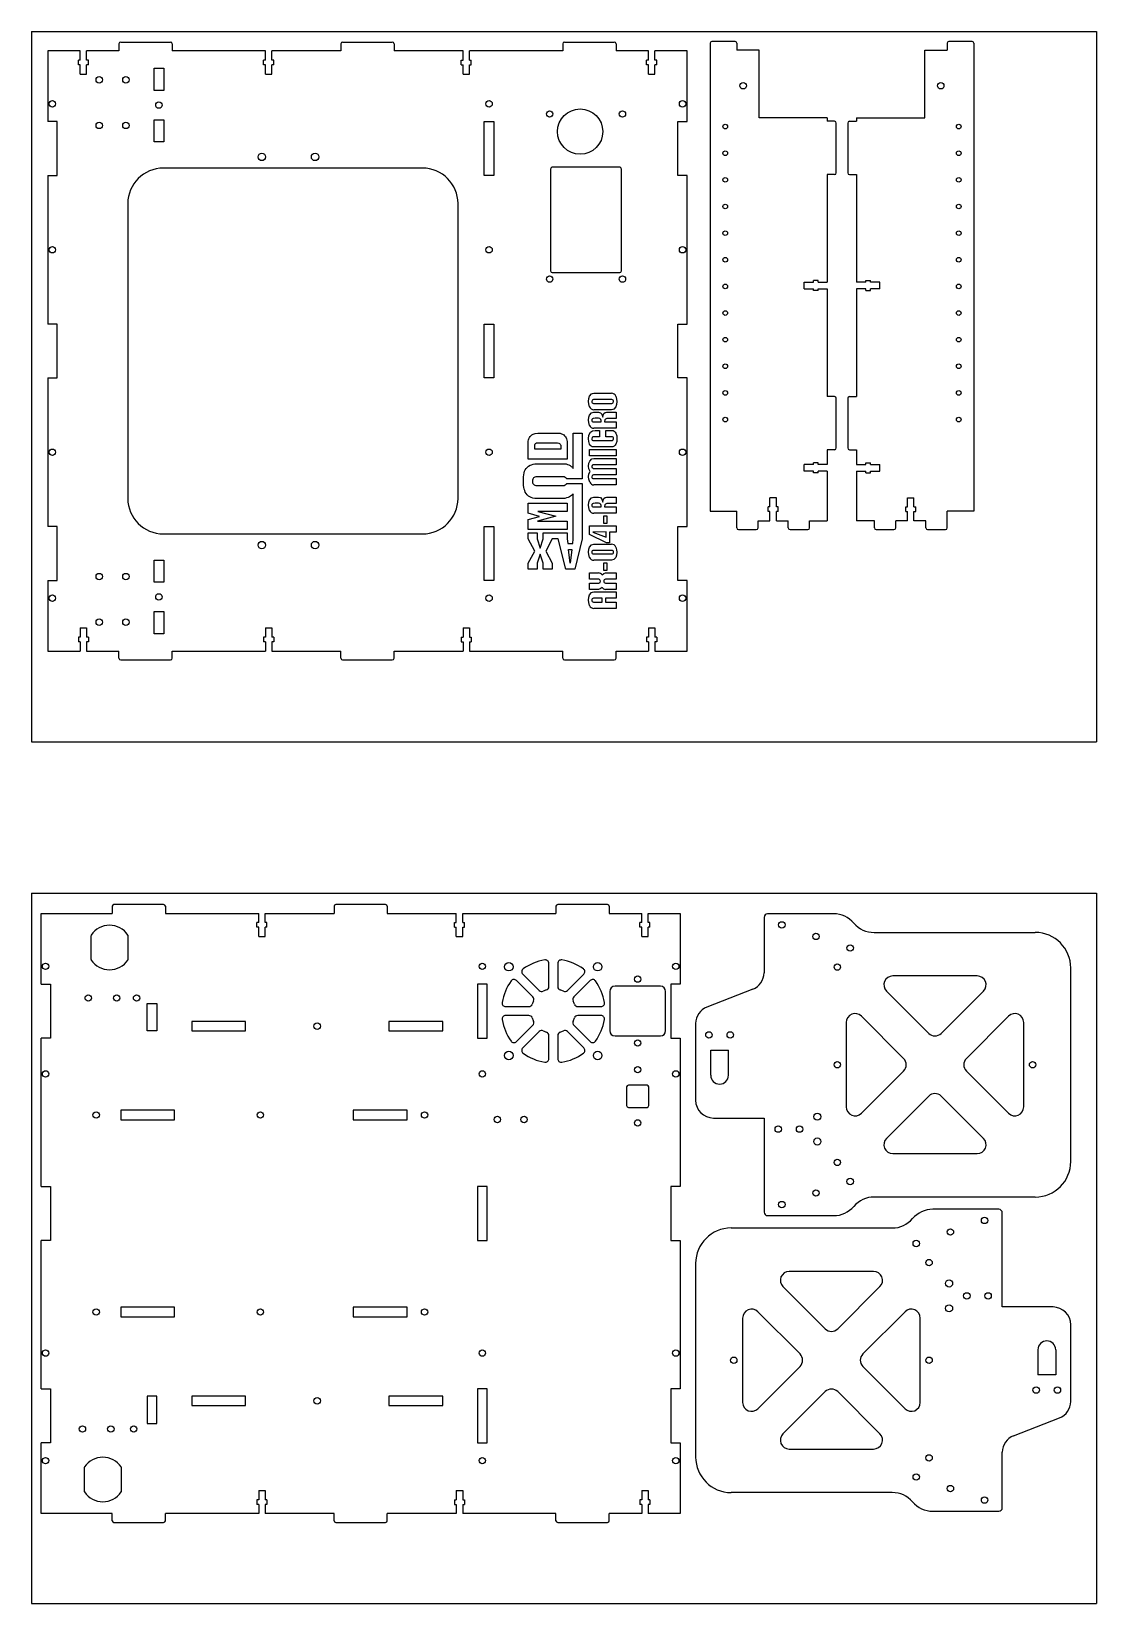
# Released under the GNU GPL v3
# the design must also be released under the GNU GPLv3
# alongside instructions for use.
# Model space of a CAD drawing. Header units: millimetres. Extents: x 1 to 812, y -2427 to 180.
# Drawn here: x 100 to 700, y -1928 to -1042 of the extents above; entities that cross this region are included whole.
import ezdxf

# ---------------------------------------------------------------- set-up
doc = ezdxf.new("R2010")
doc.units = ezdxf.units.MM
doc.layers.add('SHEET', color=150, linetype='Continuous')

msp = doc.modelspace()

# ---------------------------------------------------------------- linework, layer by layer
at = {"color": 7, "linetype": 'Continuous', "lineweight": 25}
for p, q in [((109.214, -1053.467), (109.214, -1093.267)), ((127.414, -1053.467), (109.214, -1053.467)), ((127.414, -1058.667), (127.414, -1053.467)), ((131.014, -1058.667), (131.014, -1053.467)), ((149.214, -1053.467), (131.014, -1053.467)), ((149.214, -1049.467), (149.214, -1053.467)), ((150.214, -1048.467), (178.214, -1048.467)), ((179.214, -1049.467), (179.214, -1053.467)), ((231.764, -1053.467), (179.214, -1053.467)), ((231.764, -1058.667), (231.764, -1053.467)), ((235.364, -1058.667), (235.364, -1053.467)), ((274.214, -1053.467), (235.364, -1053.467)), ((274.214, -1049.467), (274.214, -1053.467)), ((275.214, -1048.467), (303.214, -1048.467)), ((304.214, -1049.467), (304.214, -1053.467)), ((343.064, -1053.467), (304.214, -1053.467)), ((343.064, -1058.667), (343.064, -1053.467)), ((346.664, -1058.667), (346.664, -1053.467)), ((399.214, -1053.467), (346.664, -1053.467)), ((399.214, -1049.467), (399.214, -1053.467)), ((400.214, -1048.467), (428.214, -1048.467)), ((429.214, -1049.467), (429.214, -1053.467)), ((447.514, -1053.467), (429.214, -1053.467)), ((447.514, -1058.667), (447.514, -1053.467)), ((451.114, -1058.667), (451.114, -1053.467)), ((469.214, -1053.467), (451.114, -1053.467)), ((469.214, -1093.267), (469.214, -1053.467)), ((482.252, -1049.082), (482.252, -1312.582)), ((496.252, -1048.082), (483.252, -1048.082)), ((497.252, -1049.082), (497.252, -1053.082)), ((509.852, -1053.082), (497.252, -1053.082)), ((509.852, -1091.082), (509.852, -1053.082)), ((603.177, -1091.082), (603.177, -1053.082)), ((603.177, -1053.082), (615.777, -1053.082)), ((615.777, -1049.082), (615.777, -1053.082)), ((629.777, -1048.082), (616.777, -1048.082)), ((630.777, -1049.082), (630.777, -1312.582)), ((127.414, -1058.667), (126.364, -1058.667)), ((126.364, -1061.267), (126.364, -1058.667)), ((127.414, -1061.267), (126.364, -1061.267)), ((127.414, -1066.467), (127.414, -1061.267)), ((132.064, -1058.667), (131.014, -1058.667)), ((131.014, -1066.467), (131.014, -1061.267)), ((132.064, -1061.267), (131.014, -1061.267)), ((132.064, -1061.267), (132.064, -1058.667)), ((231.764, -1058.667), (230.714, -1058.667)), ((230.714, -1061.267), (230.714, -1058.667)), ((231.764, -1061.267), (230.714, -1061.267)), ((231.764, -1066.467), (231.764, -1061.267)), ((236.414, -1058.667), (235.364, -1058.667)), ((235.364, -1066.467), (235.364, -1061.267)), ((236.414, -1061.267), (235.364, -1061.267)), ((236.414, -1061.267), (236.414, -1058.667)), ((342.014, -1058.667), (343.064, -1058.667)), ((342.014, -1061.267), (342.014, -1058.667)), ((342.014, -1061.267), (343.064, -1061.267)), ((343.064, -1066.467), (343.064, -1061.267)), ((346.664, -1058.667), (347.714, -1058.667)), ((346.664, -1066.467), (346.664, -1061.267)), ((346.664, -1061.267), (347.714, -1061.267)), ((347.714, -1061.267), (347.714, -1058.667)), ((447.514, -1058.667), (446.464, -1058.667)), ((446.464, -1061.267), (446.464, -1058.667)), ((447.514, -1061.267), (446.464, -1061.267)), ((447.514, -1066.467), (447.514, -1061.267)), ((452.164, -1058.667), (451.114, -1058.667)), ((451.114, -1066.467), (451.114, -1061.267)), ((452.164, -1061.267), (451.114, -1061.267)), ((452.164, -1061.267), (452.164, -1058.667)), ((127.414, -1066.467), (131.014, -1066.467)), ((169.014, -1063.267), (174.414, -1063.267)), ((169.014, -1075.667), (169.014, -1063.267)), ((174.414, -1063.267), (174.414, -1075.667)), ((231.764, -1066.467), (235.364, -1066.467)), ((343.064, -1066.467), (346.664, -1066.467)), ((447.514, -1066.467), (451.114, -1066.467)), ((174.414, -1075.667), (169.014, -1075.667)), ((114.414, -1093.267), (109.214, -1093.267)), ((114.414, -1123.667), (114.414, -1093.267)), ((169.014, -1092.267), (174.414, -1092.267)), ((169.014, -1104.667), (169.014, -1092.267)), ((174.414, -1092.267), (174.414, -1104.667)), ((355.014, -1093.267), (360.414, -1093.267)), ((355.014, -1123.667), (355.014, -1093.267)), ((360.414, -1093.267), (360.414, -1123.667)), ((464.014, -1093.267), (469.214, -1093.267)), ((464.014, -1123.667), (464.014, -1093.267)), ((548.252, -1091.082), (509.852, -1091.082)), ((548.252, -1091.082), (548.252, -1093.082)), ((552.252, -1093.082), (548.252, -1093.082)), ((553.252, -1122.082), (553.252, -1094.082)), ((559.777, -1094.082), (559.777, -1122.082)), ((560.777, -1093.082), (564.777, -1093.082)), ((564.777, -1091.082), (564.777, -1093.082)), ((564.777, -1091.082), (603.177, -1091.082)), ((174.414, -1104.667), (169.014, -1104.667)), ((109.214, -1123.667), (109.214, -1207.267)), ((109.214, -1123.667), (114.414, -1123.667)), ((320.214, -1119.467), (174.214, -1119.467)), ((360.414, -1123.667), (355.014, -1123.667)), ((392.314, -1119.987), (392.314, -1177.287)), ((431.314, -1118.987), (393.314, -1118.987)), ((432.314, -1177.287), (432.314, -1119.987)), ((469.214, -1123.667), (464.014, -1123.667)), ((469.214, -1207.267), (469.214, -1123.667)), ((552.252, -1123.082), (548.252, -1123.082)), ((548.252, -1123.082), (548.252, -1183.782)), ((560.777, -1123.082), (564.777, -1123.082)), ((564.777, -1123.082), (564.777, -1183.782)), ((154.214, -1139.467), (154.214, -1305.467)), ((340.214, -1305.467), (340.214, -1139.467)), ((393.314, -1178.287), (431.314, -1178.287)), ((535.252, -1183.782), (540.452, -1183.782)), ((535.252, -1187.382), (535.252, -1183.782)), ((543.052, -1182.732), (540.452, -1182.732)), ((540.452, -1183.782), (540.452, -1182.732)), ((543.052, -1183.782), (543.052, -1182.732)), ((543.052, -1183.782), (548.252, -1183.782)), ((569.977, -1183.782), (564.777, -1183.782)), ((569.977, -1182.732), (572.577, -1182.732)), ((569.977, -1183.782), (569.977, -1182.732)), ((572.577, -1183.782), (572.577, -1182.732)), ((577.777, -1183.782), (572.577, -1183.782)), ((577.777, -1187.382), (577.777, -1183.782)), ((535.252, -1187.382), (540.452, -1187.382)), ((540.452, -1188.432), (540.452, -1187.382)), ((543.052, -1188.432), (540.452, -1188.432)), ((543.052, -1188.432), (543.052, -1187.382)), ((543.052, -1187.382), (548.252, -1187.382)), ((548.252, -1187.382), (548.252, -1248.082)), ((564.777, -1187.382), (564.777, -1248.082)), ((569.977, -1187.382), (564.777, -1187.382)), ((569.977, -1188.432), (569.977, -1187.382)), ((569.977, -1188.432), (572.577, -1188.432)), ((572.577, -1188.432), (572.577, -1187.382)), ((577.777, -1187.382), (572.577, -1187.382)), ((114.414, -1207.267), (109.214, -1207.267)), ((114.414, -1237.667), (114.414, -1207.267)), ((355.014, -1207.267), (360.414, -1207.267)), ((355.014, -1237.667), (355.014, -1207.267)), ((360.414, -1207.267), (360.414, -1237.667)), ((464.014, -1207.267), (469.214, -1207.267)), ((464.014, -1237.667), (464.014, -1207.267)), ((109.214, -1237.667), (109.214, -1321.267)), ((109.214, -1237.667), (114.414, -1237.667)), ((360.414, -1237.667), (355.014, -1237.667)), ((469.214, -1237.667), (464.014, -1237.667)), ((469.214, -1321.267), (469.214, -1237.667)), ((416.685, -1246.253), (426.718, -1246.253)), ((552.252, -1248.082), (548.252, -1248.082)), ((560.777, -1248.082), (564.777, -1248.082)), ((426.834, -1249.824), (416.569, -1249.824)), ((416.569, -1251.967), (426.834, -1251.967)), ((426.718, -1255.538), (416.685, -1255.538)), ((416.692, -1256.967), (419.415, -1256.967)), ((423.921, -1256.967), (429.214, -1256.967)), ((429.214, -1256.967), (429.214, -1260.538)), ((553.252, -1277.082), (553.252, -1249.082)), ((559.777, -1249.082), (559.777, -1277.082)), ((416.528, -1262.443), (420.881, -1262.443)), ((429.214, -1266.015), (416.674, -1266.015)), ((419.363, -1260.3), (417.492, -1260.3)), ((420.881, -1262.443), (420.881, -1262.417)), ((422.786, -1262.201), (422.786, -1262.443)), ((422.786, -1262.443), (429.214, -1262.443)), ((429.214, -1260.538), (424.017, -1260.538)), ((429.214, -1262.443), (429.214, -1266.015)), ((379.734, -1274.157), (379.777, -1273.329)), ((379.734, -1283.329), (379.734, -1274.157)), ((379.777, -1273.329), (379.906, -1272.566)), ((379.906, -1272.566), (380.121, -1271.867)), ((380.121, -1271.867), (380.422, -1271.233)), ((380.422, -1271.233), (380.809, -1270.664)), ((380.809, -1270.664), (381.282, -1270.158)), ((381.282, -1270.158), (381.841, -1269.718)), ((381.841, -1269.718), (382.486, -1269.342)), ((382.486, -1269.342), (383.088, -1269.092)), ((383.088, -1269.092), (383.748, -1268.894)), ((383.57, -1275.189), (383.726, -1274.874)), ((383.726, -1274.874), (383.931, -1274.616)), ((383.748, -1268.894), (385.238, -1268.654)), ((383.931, -1274.616), (384.185, -1274.415)), ((384.185, -1274.415), (384.487, -1274.272)), ((384.487, -1274.272), (384.838, -1274.186)), ((384.838, -1274.186), (385.238, -1274.157)), ((385.238, -1268.654), (396.244, -1268.654)), ((385.238, -1274.157), (396.244, -1274.157)), ((396.244, -1268.654), (397.072, -1268.697)), ((396.244, -1274.157), (397.047, -1274.323)), ((397.047, -1274.323), (397.362, -1274.479)), ((397.072, -1268.697), (397.835, -1268.826)), ((397.362, -1274.479), (397.62, -1274.684)), ((397.62, -1274.684), (397.821, -1274.938)), ((397.821, -1274.938), (397.964, -1275.241)), ((397.835, -1268.826), (398.534, -1269.041)), ((398.534, -1269.041), (399.168, -1269.342)), ((399.168, -1269.342), (399.738, -1269.728)), ((399.738, -1269.728), (400.243, -1270.201)), ((400.243, -1270.201), (400.684, -1270.76)), ((400.684, -1270.76), (401.06, -1271.405)), ((401.06, -1271.405), (401.326, -1272.007)), ((401.326, -1272.007), (401.53, -1272.666)), ((401.53, -1272.666), (401.67, -1273.383)), ((401.67, -1273.383), (401.748, -1274.157)), ((401.748, -1274.157), (401.748, -1283.329)), ((405.134, -1268.654), (410.214, -1268.654)), ((405.134, -1288.599), (405.134, -1268.654)), ((410.214, -1268.654), (410.214, -1294.477)), ((416.566, -1272.919), (426.837, -1272.919)), ((419.884, -1270.776), (416.569, -1270.776)), ((417.544, -1267.205), (419.884, -1267.205)), ((419.884, -1267.205), (419.884, -1270.776)), ((423.467, -1267.205), (426.759, -1267.205)), ((423.467, -1270.776), (423.467, -1267.205)), ((426.834, -1270.776), (423.467, -1270.776)), ((401.748, -1283.329), (379.734, -1283.329)), ((383.404, -1275.991), (383.57, -1275.189)), ((383.404, -1277.826), (383.404, -1275.991)), ((398.079, -1277.826), (383.404, -1277.826)), ((397.964, -1275.241), (398.05, -1275.592)), ((398.05, -1275.592), (398.079, -1275.991)), ((398.079, -1275.991), (398.079, -1277.826)), ((414.214, -1281.491), (414.214, -1277.919)), ((414.214, -1277.919), (429.214, -1277.919)), ((429.214, -1281.491), (414.214, -1281.491)), ((426.718, -1276.491), (416.607, -1276.491)), ((416.752, -1282.919), (429.214, -1282.919)), ((429.214, -1277.919), (429.214, -1281.491)), ((429.214, -1282.919), (429.214, -1286.491)), ((552.252, -1278.082), (548.252, -1278.082)), ((548.252, -1278.082), (548.252, -1286.482)), ((560.777, -1278.082), (564.777, -1278.082)), ((564.777, -1278.082), (564.777, -1286.482)), ((377.194, -1293.291), (377.252, -1292.183)), ((377.252, -1292.183), (377.425, -1291.161)), ((377.425, -1291.161), (377.713, -1290.226)), ((377.713, -1290.226), (378.115, -1289.377)), ((378.115, -1289.377), (378.633, -1288.614)), ((378.633, -1288.614), (379.267, -1287.938)), ((379.267, -1287.938), (380.015, -1287.348)), ((380.015, -1287.348), (380.878, -1286.845)), ((380.878, -1286.845), (381.684, -1286.511)), ((381.684, -1286.511), (382.567, -1286.246)), ((382.567, -1286.246), (383.526, -1286.05)), ((383.526, -1286.05), (384.562, -1285.923)), ((384.562, -1285.923), (399.298, -1285.923)), ((399.298, -1285.923), (400.247, -1285.965)), ((400.247, -1285.965), (401.133, -1286.091)), ((401.133, -1286.091), (401.956, -1286.3)), ((401.956, -1286.3), (402.717, -1286.593)), ((402.717, -1286.593), (403.415, -1286.97)), ((403.415, -1286.97), (404.051, -1287.429)), ((404.051, -1287.429), (404.624, -1287.972)), ((404.624, -1287.972), (405.134, -1288.599)), ((429.214, -1292.205), (416.473, -1292.205)), ((429.214, -1286.491), (416.603, -1286.491)), ((416.677, -1288.634), (429.214, -1288.634)), ((429.214, -1288.634), (429.214, -1292.205)), ((540.452, -1286.482), (535.252, -1286.482)), ((535.252, -1290.082), (535.252, -1286.482)), ((540.452, -1290.082), (535.252, -1290.082)), ((543.052, -1285.432), (540.452, -1285.432)), ((540.452, -1286.482), (540.452, -1285.432)), ((540.452, -1291.132), (540.452, -1290.082)), ((543.052, -1291.132), (540.452, -1291.132)), ((543.052, -1286.482), (543.052, -1285.432)), ((548.252, -1286.482), (543.052, -1286.482)), ((543.052, -1291.132), (543.052, -1290.082)), ((548.252, -1290.082), (543.052, -1290.082)), ((548.252, -1290.082), (548.252, -1318.082)), ((564.777, -1286.482), (569.977, -1286.482)), ((564.777, -1290.082), (564.777, -1318.082)), ((564.777, -1290.082), (569.977, -1290.082)), ((569.977, -1285.432), (572.577, -1285.432)), ((569.977, -1286.482), (569.977, -1285.432)), ((569.977, -1291.132), (569.977, -1290.082)), ((569.977, -1291.132), (572.577, -1291.132)), ((572.577, -1286.482), (572.577, -1285.432)), ((572.577, -1286.482), (577.777, -1286.482)), ((572.577, -1291.132), (572.577, -1290.082)), ((572.577, -1290.082), (577.777, -1290.082)), ((577.777, -1290.082), (577.777, -1286.482)), ((377.194, -1298.203), (377.194, -1293.291)), ((377.321, -1299.239), (377.194, -1298.203)), ((377.517, -1300.199), (377.321, -1299.239)), ((377.782, -1301.081), (377.517, -1300.199)), ((378.116, -1301.887), (377.782, -1301.081)), ((382.185, -1295.171), (382.106, -1295.747)), ((382.106, -1295.747), (382.145, -1296.282)), ((382.145, -1296.282), (382.26, -1296.752)), ((382.329, -1294.673), (382.185, -1295.171)), ((382.26, -1296.752), (382.452, -1297.157)), ((382.538, -1294.251), (382.329, -1294.673)), ((382.452, -1297.157), (382.72, -1297.497)), ((382.813, -1293.905), (382.538, -1294.251)), ((382.72, -1297.497), (383.066, -1297.771)), ((383.152, -1293.637), (382.813, -1293.905)), ((383.066, -1297.771), (383.488, -1297.98)), ((383.557, -1293.445), (383.152, -1293.637)), ((383.488, -1297.98), (383.987, -1298.124)), ((384.027, -1293.33), (383.557, -1293.445)), ((383.987, -1298.124), (384.562, -1298.203)), ((384.562, -1293.291), (384.027, -1293.33)), ((399.297, -1293.291), (384.562, -1293.291)), ((384.562, -1298.203), (399.297, -1298.203)), ((400.051, -1293.412), (399.297, -1293.291)), ((399.297, -1298.203), (400.023, -1298.129)), ((400.023, -1298.129), (400.623, -1297.906)), ((400.666, -1293.65), (400.051, -1293.412)), ((400.623, -1297.906), (401.097, -1297.536)), ((401.144, -1294.005), (400.666, -1293.65)), ((401.097, -1297.536), (401.445, -1297.017)), ((401.484, -1294.477), (401.144, -1294.005)), ((401.445, -1297.017), (410.214, -1297.017)), ((410.214, -1294.477), (401.484, -1294.477)), ((410.214, -1297.017), (410.214, -1328.344)), ((416.603, -1294.348), (429.214, -1294.348)), ((429.214, -1297.919), (416.752, -1297.919)), ((429.214, -1294.348), (429.214, -1297.919)), ((378.619, -1302.75), (378.116, -1301.887)), ((379.209, -1303.499), (378.619, -1302.75)), ((379.885, -1304.132), (379.209, -1303.499)), ((379.734, -1308.252), (401.748, -1308.252)), ((379.734, -1313.754), (379.734, -1308.252)), ((380.648, -1304.65), (379.885, -1304.132)), ((381.497, -1305.053), (380.648, -1304.65)), ((382.432, -1305.34), (381.497, -1305.053)), ((383.454, -1305.513), (382.432, -1305.34)), ((384.562, -1305.571), (383.454, -1305.513)), ((399.298, -1305.571), (384.562, -1305.571)), ((400.334, -1305.444), (399.298, -1305.571)), ((401.293, -1305.248), (400.334, -1305.444)), ((402.176, -1304.984), (401.293, -1305.248)), ((401.748, -1308.252), (401.748, -1312.792)), ((402.981, -1304.649), (402.176, -1304.984)), ((403.607, -1304.299), (402.981, -1304.649)), ((404.175, -1303.905), (403.607, -1304.299)), ((404.683, -1303.467), (404.175, -1303.905)), ((405.134, -1302.986), (404.683, -1303.467)), ((405.134, -1328.344), (405.134, -1302.986)), ((416.528, -1310.3), (420.881, -1310.3)), ((416.692, -1304.824), (419.415, -1304.824)), ((419.363, -1308.157), (417.492, -1308.157)), ((420.881, -1310.3), (420.881, -1310.274)), ((422.786, -1310.058), (422.786, -1310.3)), ((422.786, -1310.3), (429.214, -1310.3)), ((423.928, -1304.824), (429.214, -1304.824)), ((429.214, -1308.396), (424.021, -1308.396)), ((429.214, -1304.824), (429.214, -1308.396)), ((429.214, -1310.3), (429.214, -1313.872)), ((515.952, -1310.282), (514.902, -1310.282)), ((514.902, -1312.882), (514.902, -1310.282)), ((519.552, -1305.082), (515.952, -1305.082)), ((515.952, -1310.282), (515.952, -1305.082)), ((519.552, -1310.282), (519.552, -1305.082)), ((520.602, -1310.282), (519.552, -1310.282)), ((520.602, -1312.882), (520.602, -1310.282)), ((592.427, -1310.282), (593.477, -1310.282)), ((592.427, -1312.882), (592.427, -1310.282)), ((593.477, -1305.082), (597.077, -1305.082)), ((593.477, -1310.282), (593.477, -1305.082)), ((597.077, -1310.282), (597.077, -1305.082)), ((597.077, -1310.282), (598.127, -1310.282)), ((598.127, -1312.882), (598.127, -1310.282)), ((386.157, -1315.59), (379.734, -1313.754)), ((379.734, -1317.424), (386.157, -1315.59)), ((379.734, -1322.927), (379.734, -1317.424)), ((395.252, -1315.566), (385.045, -1318.387)), ((385.045, -1318.387), (401.748, -1318.387)), ((385.212, -1312.792), (395.252, -1315.566)), ((401.748, -1312.792), (385.212, -1312.792)), ((401.748, -1318.387), (401.748, -1322.927)), ((429.214, -1313.872), (416.677, -1313.872)), ((422.31, -1319.605), (422.31, -1315.364)), ((422.31, -1315.364), (423.976, -1315.364)), ((423.976, -1315.364), (423.976, -1319.605)), ((482.252, -1312.582), (497.252, -1312.582)), ((497.252, -1322.082), (497.252, -1312.582)), ((509.252, -1318.082), (515.952, -1318.082)), ((509.252, -1322.082), (509.252, -1318.082)), ((515.952, -1312.882), (514.902, -1312.882)), ((515.952, -1318.082), (515.952, -1312.882)), ((519.552, -1318.082), (519.552, -1312.882)), ((520.602, -1312.882), (519.552, -1312.882)), ((519.552, -1318.082), (526.252, -1318.082)), ((526.252, -1322.082), (526.252, -1318.082)), ((538.252, -1318.082), (548.252, -1318.082)), ((538.252, -1322.082), (538.252, -1318.082)), ((574.777, -1318.082), (564.777, -1318.082)), ((574.777, -1322.082), (574.777, -1318.082)), ((593.477, -1318.082), (586.777, -1318.082)), ((586.777, -1322.082), (586.777, -1318.082)), ((592.427, -1312.882), (593.477, -1312.882)), ((593.477, -1318.082), (593.477, -1312.882)), ((597.077, -1318.082), (597.077, -1312.882)), ((597.077, -1312.882), (598.127, -1312.882)), ((603.777, -1318.082), (597.077, -1318.082)), ((603.777, -1322.082), (603.777, -1318.082)), ((630.777, -1312.582), (615.777, -1312.582)), ((615.777, -1322.082), (615.777, -1312.582)), ((114.414, -1321.267), (109.214, -1321.267)), ((114.414, -1351.667), (114.414, -1321.267)), ((174.214, -1325.467), (320.214, -1325.467)), ((355.014, -1351.667), (355.014, -1321.267)), ((355.014, -1321.267), (360.414, -1321.267)), ((360.414, -1321.267), (360.414, -1351.667)), ((401.748, -1322.927), (379.734, -1322.927)), ((379.735, -1324.957), (384.815, -1324.957)), ((379.735, -1328.344), (379.735, -1324.957)), ((384.815, -1324.957), (384.815, -1328.344)), ((388.201, -1324.957), (401.748, -1324.957)), ((388.201, -1328.344), (388.201, -1324.957)), ((401.748, -1324.957), (401.748, -1328.344)), ((414.214, -1325.896), (414.214, -1321.015)), ((414.214, -1321.015), (429.214, -1321.015)), ((423.95, -1330.423), (414.214, -1325.896)), ((423.738, -1324.348), (416.231, -1324.433)), ((416.231, -1324.433), (423.738, -1327.253)), ((423.976, -1319.605), (422.31, -1319.605)), ((423.738, -1327.253), (423.738, -1324.348)), ((425.643, -1324.586), (425.643, -1330.423)), ((429.214, -1324.586), (425.643, -1324.586)), ((429.214, -1321.015), (429.214, -1324.586)), ((464.014, -1321.267), (469.214, -1321.267)), ((464.014, -1351.667), (464.014, -1321.267)), ((498.252, -1323.082), (508.252, -1323.082)), ((527.252, -1323.082), (537.252, -1323.082)), ((575.777, -1323.082), (585.777, -1323.082)), ((604.777, -1323.082), (614.777, -1323.082)), ((383.46, -1335.117), (379.735, -1328.344)), ((379.735, -1341.89), (383.46, -1335.117)), ((384.815, -1328.344), (386.508, -1333.424)), ((386.508, -1336.81), (384.815, -1341.89)), ((386.508, -1333.424), (388.201, -1328.344)), ((388.201, -1341.89), (386.508, -1336.81)), ((393.281, -1328.344), (389.598, -1335.117)), ((389.598, -1335.117), (393.281, -1341.89)), ((396.668, -1328.344), (393.281, -1328.344)), ((400.901, -1345.277), (396.668, -1328.344)), ((401.748, -1328.344), (402.086, -1330.884)), ((402.086, -1330.884), (404.838, -1330.884)), ((403.441, -1341.89), (402.51, -1334.27)), ((402.51, -1334.27), (404.415, -1334.27)), ((404.415, -1334.27), (403.441, -1341.89)), ((404.838, -1330.884), (405.134, -1328.344)), ((410.214, -1328.344), (405.981, -1345.277)), ((426.834, -1334.824), (416.569, -1334.824)), ((416.569, -1336.729), (426.834, -1336.729)), ((416.685, -1331.253), (426.718, -1331.253)), ((425.643, -1330.423), (423.95, -1330.423)), ((169.014, -1340.267), (174.414, -1340.267)), ((169.014, -1352.667), (169.014, -1340.267)), ((174.414, -1340.267), (174.414, -1352.667)), ((379.735, -1345.277), (379.735, -1341.89)), ((384.815, -1345.277), (379.735, -1345.277)), ((384.815, -1341.89), (384.815, -1345.277)), ((388.201, -1345.277), (388.201, -1341.89)), ((393.281, -1345.277), (388.201, -1345.277)), ((393.281, -1341.89), (393.281, -1345.277)), ((405.981, -1345.277), (400.901, -1345.277)), ((426.718, -1340.3), (416.685, -1340.3)), ((422.31, -1346.033), (422.31, -1341.792)), ((422.31, -1341.792), (423.976, -1341.792)), ((423.976, -1341.792), (423.976, -1346.033)), ((109.214, -1351.667), (109.214, -1391.467)), ((109.214, -1351.667), (114.414, -1351.667)), ((174.414, -1352.667), (169.014, -1352.667)), ((360.414, -1351.667), (355.014, -1351.667)), ((414.214, -1347.443), (419.374, -1347.443)), ((414.214, -1351.015), (414.214, -1347.443)), ((419.464, -1351.015), (414.214, -1351.015)), ((414.214, -1353.157), (419.464, -1353.157)), ((414.214, -1356.729), (414.214, -1353.157)), ((423.976, -1346.033), (422.31, -1346.033)), ((429.214, -1351.015), (423.273, -1351.015)), ((423.273, -1353.157), (429.214, -1353.157)), ((423.381, -1347.443), (429.214, -1347.443)), ((429.214, -1347.443), (429.214, -1351.015)), ((429.214, -1353.157), (429.214, -1356.729)), ((469.214, -1351.667), (464.014, -1351.667)), ((469.214, -1391.467), (469.214, -1351.667)), ((419.374, -1356.729), (414.214, -1356.729)), ((421.357, -1361.729), (416.603, -1361.729)), ((416.677, -1358.157), (429.214, -1358.157)), ((421.357, -1363.872), (421.357, -1361.729)), ((423.262, -1361.729), (423.262, -1363.872)), ((429.214, -1361.729), (423.262, -1361.729)), ((429.214, -1356.729), (423.381, -1356.729)), ((429.214, -1358.157), (429.214, -1361.729)), ((169.014, -1369.267), (174.414, -1369.267)), ((169.014, -1381.667), (169.014, -1369.267)), ((174.414, -1369.267), (174.414, -1381.667)), ((416.603, -1363.872), (421.357, -1363.872)), ((429.214, -1367.443), (416.677, -1367.443)), ((423.262, -1363.872), (429.214, -1363.872)), ((429.214, -1363.872), (429.214, -1367.443)), ((127.414, -1378.467), (131.014, -1378.467)), ((127.414, -1378.467), (127.414, -1383.667)), ((131.014, -1378.467), (131.014, -1383.667)), ((231.764, -1378.467), (235.364, -1378.467)), ((231.764, -1378.467), (231.764, -1383.667)), ((235.364, -1378.467), (235.364, -1383.667)), ((343.064, -1378.467), (346.664, -1378.467)), ((343.064, -1378.467), (343.064, -1383.667)), ((346.664, -1378.467), (346.664, -1383.667)), ((447.514, -1378.467), (451.114, -1378.467)), ((447.514, -1378.467), (447.514, -1383.667)), ((451.114, -1378.467), (451.114, -1383.667)), ((127.414, -1383.667), (126.364, -1383.667)), ((126.364, -1383.667), (126.364, -1386.267)), ((127.414, -1386.267), (126.364, -1386.267)), ((127.414, -1386.267), (127.414, -1391.467)), ((132.064, -1383.667), (131.014, -1383.667)), ((131.014, -1386.267), (131.014, -1391.467)), ((132.064, -1386.267), (131.014, -1386.267)), ((132.064, -1383.667), (132.064, -1386.267)), ((174.414, -1381.667), (169.014, -1381.667)), ((231.764, -1383.667), (230.714, -1383.667)), ((230.714, -1383.667), (230.714, -1386.267)), ((231.764, -1386.267), (230.714, -1386.267)), ((231.764, -1386.267), (231.764, -1391.467)), ((236.414, -1383.667), (235.364, -1383.667)), ((235.364, -1386.267), (235.364, -1391.467)), ((236.414, -1386.267), (235.364, -1386.267)), ((236.414, -1383.667), (236.414, -1386.267)), ((342.014, -1383.667), (343.064, -1383.667)), ((342.014, -1383.667), (342.014, -1386.267)), ((342.014, -1386.267), (343.064, -1386.267)), ((343.064, -1386.267), (343.064, -1391.467)), ((346.664, -1383.667), (347.714, -1383.667)), ((346.664, -1386.267), (346.664, -1391.467)), ((346.664, -1386.267), (347.714, -1386.267)), ((347.714, -1383.667), (347.714, -1386.267)), ((447.514, -1383.667), (446.464, -1383.667)), ((446.464, -1383.667), (446.464, -1386.267)), ((447.514, -1386.267), (446.464, -1386.267)), ((447.514, -1386.267), (447.514, -1391.467)), ((452.164, -1383.667), (451.114, -1383.667)), ((451.114, -1386.267), (451.114, -1391.467)), ((452.164, -1386.267), (451.114, -1386.267)), ((452.164, -1383.667), (452.164, -1386.267)), ((109.214, -1391.467), (127.414, -1391.467)), ((131.014, -1391.467), (149.214, -1391.467)), ((149.214, -1395.467), (149.214, -1391.467)), ((150.214, -1396.467), (178.214, -1396.467)), ((179.214, -1391.467), (231.764, -1391.467)), ((179.214, -1395.467), (179.214, -1391.467)), ((235.364, -1391.467), (274.214, -1391.467)), ((274.214, -1395.467), (274.214, -1391.467)), ((275.214, -1396.467), (303.214, -1396.467)), ((304.214, -1391.467), (343.064, -1391.467)), ((304.214, -1395.467), (304.214, -1391.467)), ((346.664, -1391.467), (399.214, -1391.467)), ((399.214, -1395.467), (399.214, -1391.467)), ((400.214, -1396.467), (428.214, -1396.467)), ((429.214, -1391.467), (447.514, -1391.467)), ((429.214, -1395.467), (429.214, -1391.467)), ((451.114, -1391.467), (469.214, -1391.467)), ((105.391, -1579.015), (105.391, -1539.215)), ((105.391, -1539.215), (145.391, -1539.215)), ((145.391, -1535.215), (145.391, -1539.215)), ((174.391, -1534.215), (146.391, -1534.215)), ((175.391, -1535.215), (175.391, -1539.215)), ((175.391, -1539.215), (227.941, -1539.215)), ((227.941, -1544.415), (227.941, -1539.215)), ((231.541, -1544.415), (231.541, -1539.215)), ((231.541, -1539.215), (270.391, -1539.215)), ((270.391, -1535.215), (270.391, -1539.215)), ((299.391, -1534.215), (271.391, -1534.215)), ((300.391, -1535.215), (300.391, -1539.215)), ((300.391, -1539.215), (339.241, -1539.215)), ((339.241, -1544.415), (339.241, -1539.215)), ((342.841, -1544.415), (342.841, -1539.215)), ((342.841, -1539.215), (395.391, -1539.215)), ((395.391, -1535.215), (395.391, -1539.215)), ((424.391, -1534.215), (396.391, -1534.215)), ((425.391, -1535.215), (425.391, -1539.215)), ((425.391, -1539.215), (443.691, -1539.215)), ((443.691, -1544.415), (443.691, -1539.215)), ((447.291, -1544.415), (447.291, -1539.215)), ((447.291, -1539.215), (465.391, -1539.215)), ((465.391, -1539.215), (465.391, -1579.015)), ((551.807, -1539.436), (514.616, -1539.436)), ((227.941, -1544.415), (226.891, -1544.415)), ((226.891, -1547.015), (226.891, -1544.415)), ((227.941, -1547.015), (226.891, -1547.015)), ((227.941, -1552.215), (227.941, -1547.015)), ((232.591, -1544.415), (231.541, -1544.415)), ((231.541, -1552.215), (231.541, -1547.015)), ((232.591, -1547.015), (231.541, -1547.015)), ((232.591, -1547.015), (232.591, -1544.415)), ((338.191, -1544.415), (339.241, -1544.415)), ((338.191, -1547.015), (338.191, -1544.415)), ((338.191, -1547.015), (339.241, -1547.015)), ((339.241, -1552.215), (339.241, -1547.015)), ((342.841, -1544.415), (343.891, -1544.415)), ((342.841, -1552.215), (342.841, -1547.015)), ((342.841, -1547.015), (343.891, -1547.015)), ((343.891, -1547.015), (343.891, -1544.415)), ((443.691, -1544.415), (442.641, -1544.415)), ((442.641, -1547.015), (442.641, -1544.415)), ((443.691, -1547.015), (442.641, -1547.015)), ((443.691, -1552.215), (443.691, -1547.015)), ((448.341, -1544.415), (447.291, -1544.415)), ((447.291, -1552.215), (447.291, -1547.015)), ((448.341, -1547.015), (447.291, -1547.015)), ((448.341, -1547.015), (448.341, -1544.415)), ((512.616, -1541.436), (512.616, -1572.597)), ((133.441, -1551.934), (133.441, -1564.896)), ((154.441, -1564.896), (154.441, -1551.934)), ((227.941, -1552.215), (231.541, -1552.215)), ((339.241, -1552.215), (342.841, -1552.215)), ((443.691, -1552.215), (447.291, -1552.215)), ((574.605, -1549.936), (665.386, -1549.936)), ((376.69, -1573.479), (385.912, -1582.7)), ((391.391, -1580.431), (391.391, -1567.39)), ((396.391, -1567.39), (396.391, -1580.431)), ((401.87, -1582.7), (411.091, -1573.479)), ((632.673, -1574.436), (585.099, -1574.436)), ((685.386, -1678.936), (685.386, -1569.936)), ((105.391, -1579.015), (110.591, -1579.015)), ((110.591, -1579.015), (110.591, -1609.415)), ((356.591, -1579.015), (351.191, -1579.015)), ((351.191, -1579.015), (351.191, -1609.415)), ((356.591, -1609.415), (356.591, -1579.015)), ((382.376, -1586.236), (373.155, -1577.015)), ((414.627, -1577.015), (405.405, -1586.236)), ((425.69, -1583.215), (425.69, -1605.215)), ((454.19, -1580.215), (428.69, -1580.215)), ((457.19, -1605.215), (457.19, -1583.215)), ((465.391, -1579.015), (460.191, -1579.015)), ((460.191, -1579.015), (460.191, -1609.415)), ((506.242, -1581.916), (480.44, -1591.956)), ((581.564, -1582.972), (605.351, -1606.758)), ((612.422, -1606.758), (636.209, -1582.972)), ((165.191, -1590.015), (170.591, -1590.015)), ((165.191, -1605.415), (165.191, -1590.015)), ((170.591, -1590.015), (170.591, -1605.415)), ((367.066, -1591.715), (380.107, -1591.715)), ((407.675, -1591.715), (420.716, -1591.715)), ((220.591, -1600.015), (190.191, -1600.015)), ((190.191, -1600.015), (190.191, -1605.415)), ((220.591, -1605.415), (220.591, -1600.015)), ((331.591, -1600.015), (301.191, -1600.015)), ((301.191, -1600.015), (301.191, -1605.415)), ((331.591, -1605.415), (331.591, -1600.015)), ((380.107, -1596.715), (367.066, -1596.715)), ((373.155, -1611.416), (382.376, -1602.194)), ((405.405, -1602.194), (414.627, -1611.416)), ((420.716, -1596.715), (407.675, -1596.715)), ((474.066, -1601.275), (474.066, -1644.436)), ((558.886, -1600.649), (558.886, -1648.223)), ((591.209, -1620.901), (567.422, -1597.114)), ((650.351, -1597.114), (626.564, -1620.901)), ((658.886, -1648.223), (658.886, -1600.649)), ((105.391, -1693.015), (105.391, -1609.415)), ((110.591, -1609.415), (105.391, -1609.415)), ((170.591, -1605.415), (165.191, -1605.415)), ((190.191, -1605.415), (220.591, -1605.415)), ((301.191, -1605.415), (331.591, -1605.415)), ((351.191, -1609.415), (356.591, -1609.415)), ((385.912, -1605.73), (376.69, -1614.951)), ((391.391, -1621.04), (391.391, -1607.999)), ((396.391, -1607.999), (396.391, -1621.04)), ((411.091, -1614.951), (401.87, -1605.73)), ((428.69, -1608.215), (454.19, -1608.215)), ((460.191, -1609.415), (465.391, -1609.415)), ((465.391, -1609.415), (465.391, -1693.015)), ((482.566, -1616.146), (492.566, -1616.146)), ((482.566, -1630.356), (482.566, -1616.146)), ((492.566, -1630.356), (492.566, -1616.146)), ((567.422, -1651.758), (591.209, -1627.972)), ((626.564, -1627.972), (650.351, -1651.758)), ((435.19, -1636.965), (435.19, -1647.465)), ((446.69, -1635.965), (436.19, -1635.965)), ((447.69, -1647.465), (447.69, -1636.965)), ((605.351, -1642.114), (581.564, -1665.901)), ((636.209, -1665.901), (612.422, -1642.114)), ((180.591, -1650.015), (150.191, -1650.015)), ((150.191, -1650.015), (150.191, -1655.415)), ((150.191, -1655.415), (180.591, -1655.415)), ((180.591, -1655.415), (180.591, -1650.015)), ((311.591, -1650.015), (281.191, -1650.015)), ((281.191, -1650.015), (281.191, -1655.415)), ((281.191, -1655.415), (311.591, -1655.415)), ((311.591, -1655.415), (311.591, -1650.015)), ((436.19, -1648.465), (446.69, -1648.465)), ((484.066, -1654.436), (512.616, -1654.436)), ((512.616, -1654.436), (512.616, -1707.436)), ((585.099, -1674.436), (632.673, -1674.436)), ((105.391, -1693.015), (110.591, -1693.015)), ((110.591, -1693.015), (110.591, -1723.415)), ((356.591, -1693.015), (351.191, -1693.015)), ((351.191, -1693.015), (351.191, -1723.415)), ((356.591, -1723.415), (356.591, -1693.015)), ((465.391, -1693.015), (460.191, -1693.015)), ((460.191, -1693.015), (460.191, -1723.415)), ((665.386, -1698.936), (574.605, -1698.936)), ((644.836, -1705.866), (607.645, -1705.866)), ((646.836, -1760.866), (646.836, -1707.866)), ((494.066, -1716.366), (584.847, -1716.366)), ((514.616, -1709.436), (551.807, -1709.436)), ((105.391, -1807.015), (105.391, -1723.415)), ((110.591, -1723.415), (105.391, -1723.415)), ((351.191, -1723.415), (356.591, -1723.415)), ((460.191, -1723.415), (465.391, -1723.415)), ((465.391, -1723.415), (465.391, -1807.015)), ((474.066, -1736.366), (474.066, -1845.366)), ((574.353, -1740.866), (526.779, -1740.866)), ((523.244, -1749.401), (547.031, -1773.188)), ((554.102, -1773.188), (577.889, -1749.401)), ((150.191, -1761.015), (150.191, -1766.415)), ((180.591, -1761.015), (150.191, -1761.015)), ((180.591, -1766.415), (180.591, -1761.015)), ((281.191, -1761.015), (281.191, -1766.415)), ((311.591, -1761.015), (281.191, -1761.015)), ((311.591, -1766.415), (311.591, -1761.015)), ((675.386, -1760.866), (646.836, -1760.866)), ((150.191, -1766.415), (180.591, -1766.415)), ((281.191, -1766.415), (311.591, -1766.415)), ((500.566, -1767.079), (500.566, -1814.652)), ((532.889, -1787.33), (509.102, -1763.543)), ((592.031, -1763.543), (568.244, -1787.33)), ((600.566, -1814.652), (600.566, -1767.079)), ((685.386, -1814.026), (685.386, -1770.866)), ((666.886, -1784.946), (666.886, -1799.156)), ((676.886, -1784.946), (676.886, -1799.156)), ((509.102, -1818.188), (532.889, -1794.401)), ((568.244, -1794.401), (592.031, -1818.188)), ((676.886, -1799.156), (666.886, -1799.156)), ((105.391, -1807.015), (110.591, -1807.015)), ((110.591, -1807.015), (110.591, -1837.415)), ((170.591, -1811.015), (165.191, -1811.015)), ((165.191, -1811.015), (165.191, -1826.415)), ((170.591, -1826.415), (170.591, -1811.015)), ((190.191, -1811.015), (190.191, -1816.415)), ((220.591, -1811.015), (190.191, -1811.015)), ((220.591, -1816.415), (220.591, -1811.015)), ((301.191, -1811.015), (301.191, -1816.415)), ((331.591, -1811.015), (301.191, -1811.015)), ((331.591, -1816.415), (331.591, -1811.015)), ((356.591, -1807.015), (351.191, -1807.015)), ((351.191, -1807.015), (351.191, -1837.415)), ((356.591, -1837.415), (356.591, -1807.015)), ((465.391, -1807.015), (460.191, -1807.015)), ((460.191, -1807.015), (460.191, -1837.415)), ((547.031, -1808.543), (523.244, -1832.33)), ((577.889, -1832.33), (554.102, -1808.543)), ((190.191, -1816.415), (220.591, -1816.415)), ((301.191, -1816.415), (331.591, -1816.415)), ((653.21, -1833.385), (679.012, -1823.346)), ((165.191, -1826.415), (170.591, -1826.415)), ((110.591, -1837.415), (105.391, -1837.415)), ((105.391, -1877.215), (105.391, -1837.415)), ((351.191, -1837.415), (356.591, -1837.415)), ((460.191, -1837.415), (465.391, -1837.415)), ((465.391, -1837.415), (465.391, -1877.215)), ((526.779, -1840.866), (574.353, -1840.866)), ((646.836, -1873.866), (646.836, -1842.705)), ((129.641, -1851.534), (129.641, -1864.496)), ((150.641, -1864.496), (150.641, -1851.534)), ((227.941, -1864.215), (231.541, -1864.215)), ((227.941, -1864.215), (227.941, -1869.415)), ((231.541, -1864.215), (231.541, -1869.415)), ((339.241, -1864.215), (342.841, -1864.215)), ((339.241, -1864.215), (339.241, -1869.415)), ((342.841, -1864.215), (342.841, -1869.415)), ((443.691, -1864.215), (447.291, -1864.215)), ((443.691, -1864.215), (443.691, -1869.415)), ((447.291, -1864.215), (447.291, -1869.415)), ((584.847, -1865.366), (494.066, -1865.366)), ((227.941, -1869.415), (226.891, -1869.415)), ((226.891, -1869.415), (226.891, -1872.015)), ((227.941, -1872.015), (226.891, -1872.015)), ((227.941, -1872.015), (227.941, -1877.215)), ((232.591, -1869.415), (231.541, -1869.415)), ((231.541, -1872.015), (231.541, -1877.215)), ((232.591, -1872.015), (231.541, -1872.015)), ((232.591, -1869.415), (232.591, -1872.015)), ((338.191, -1869.415), (339.241, -1869.415)), ((338.191, -1869.415), (338.191, -1872.015)), ((338.191, -1872.015), (339.241, -1872.015)), ((339.241, -1872.015), (339.241, -1877.215)), ((342.841, -1869.415), (343.891, -1869.415)), ((342.841, -1872.015), (342.841, -1877.215)), ((342.841, -1872.015), (343.891, -1872.015)), ((343.891, -1869.415), (343.891, -1872.015)), ((443.691, -1869.415), (442.641, -1869.415)), ((442.641, -1869.415), (442.641, -1872.015)), ((443.691, -1872.015), (442.641, -1872.015)), ((443.691, -1872.015), (443.691, -1877.215)), ((448.341, -1869.415), (447.291, -1869.415)), ((447.291, -1872.015), (447.291, -1877.215)), ((448.341, -1872.015), (447.291, -1872.015)), ((448.341, -1869.415), (448.341, -1872.015)), ((607.645, -1875.866), (644.836, -1875.866)), ((145.391, -1877.215), (105.391, -1877.215)), ((145.391, -1881.215), (145.391, -1877.215)), ((146.391, -1882.215), (174.391, -1882.215)), ((227.941, -1877.215), (175.391, -1877.215)), ((175.391, -1881.215), (175.391, -1877.215)), ((270.391, -1877.215), (231.541, -1877.215)), ((270.391, -1881.215), (270.391, -1877.215)), ((271.391, -1882.215), (299.391, -1882.215)), ((339.241, -1877.215), (300.391, -1877.215)), ((300.391, -1881.215), (300.391, -1877.215)), ((395.391, -1877.215), (342.841, -1877.215)), ((395.391, -1881.215), (395.391, -1877.215)), ((396.391, -1882.215), (424.391, -1882.215)), ((443.691, -1877.215), (425.391, -1877.215)), ((425.391, -1881.215), (425.391, -1877.215)), ((465.391, -1877.215), (447.291, -1877.215))]:
    msp.add_line(p, q, dxfattribs=at)
at = {"color": 7, "linetype": 'Continuous', "lineweight": 25, "flags": 128}
for points in [[(413.738, -1250.884), (413.921, -1249.177), (414.36, -1247.901)], [(414.36, -1247.901), (415.423, -1246.61), (416.027, -1246.339), (416.685, -1246.253)], [(429.043, -1247.901), (429.579, -1249.535), (429.691, -1250.884)], [(414.36, -1253.868), (413.845, -1252.231), (413.738, -1250.884)], [(414.36, -1258.559), (415.441, -1257.309), (416.692, -1256.967)], [(416.569, -1249.824), (416.126, -1249.907), (415.793, -1250.205), (415.643, -1250.896)], [(419.415, -1256.967), (420.517, -1257.201), (421.327, -1257.977), (421.774, -1259.69)], [(421.774, -1259.69), (421.957, -1258.622), (422.424, -1257.65), (423.089, -1257.129), (423.921, -1256.967)], [(429.043, -1253.868), (427.981, -1255.169), (427.378, -1255.449), (426.718, -1255.538)], [(426.834, -1251.967), (427.283, -1251.886), (427.627, -1251.591), (427.786, -1250.896)], [(429.691, -1250.884), (429.504, -1252.596), (429.043, -1253.868)], [(413.738, -1261.465), (413.921, -1259.8), (414.36, -1258.559)], [(414.356, -1264.396), (413.846, -1262.788), (413.738, -1261.465)], [(417.492, -1260.3), (416.295, -1260.483), (416.029, -1260.631), (415.813, -1260.845), (415.682, -1261.118), (415.643, -1261.42)], [(420.881, -1262.417), (420.824, -1261.68), (420.597, -1260.978), (420.378, -1260.679), (420.08, -1260.461), (419.363, -1260.3)], [(424.017, -1260.538), (423.583, -1260.601), (423.208, -1260.825), (422.962, -1261.187), (422.786, -1262.201)], [(413.738, -1271.848), (413.944, -1269.94), (414.8, -1268.24), (416.056, -1267.429), (417.544, -1267.205)], [(416.607, -1276.491), (415.844, -1276.394), (415.147, -1276.076), (414.598, -1275.539), (414.219, -1274.87), (413.833, -1273.384), (413.738, -1271.848)], [(416.569, -1270.776), (416.126, -1270.859), (415.793, -1271.157), (415.643, -1271.848)], [(429.691, -1271.848), (429.59, -1273.402), (429.179, -1274.902), (428.777, -1275.568), (428.204, -1276.092), (427.491, -1276.398), (426.718, -1276.491)], [(426.759, -1267.205), (427.528, -1267.296), (428.235, -1267.609), (428.799, -1268.138), (429.191, -1268.806), (429.591, -1270.301), (429.691, -1271.848)], [(426.837, -1272.919), (427.286, -1272.839), (427.628, -1272.542), (427.786, -1271.848)], [(414.434, -1284.493), (415.515, -1283.263), (416.752, -1282.919)], [(413.738, -1287.402), (413.95, -1285.728), (414.434, -1284.493)], [(414.587, -1290.419), (413.886, -1288.792), (413.738, -1287.402)], [(413.738, -1293.358), (413.975, -1291.638), (414.587, -1290.419)], [(416.603, -1286.491), (416.145, -1286.573), (415.8, -1286.878), (415.643, -1287.588)], [(416.473, -1292.205), (416.083, -1292.328), (415.817, -1292.642), (415.643, -1293.262)], [(414.434, -1296.297), (413.867, -1294.692), (413.738, -1293.358)], [(413.738, -1309.322), (413.921, -1307.657), (414.36, -1306.416)], [(414.356, -1312.253), (413.846, -1310.645), (413.738, -1309.322)], [(414.36, -1306.416), (415.441, -1305.167), (416.692, -1304.824)], [(417.492, -1308.157), (416.295, -1308.34), (416.029, -1308.488), (415.813, -1308.702), (415.682, -1308.976), (415.643, -1309.277)], [(420.881, -1310.274), (420.824, -1309.537), (420.597, -1308.835), (420.378, -1308.536), (420.08, -1308.318), (419.363, -1308.157)], [(419.415, -1304.824), (420.517, -1305.058), (421.327, -1305.834), (421.774, -1307.547)], [(421.774, -1307.547), (421.957, -1306.478), (422.428, -1305.506), (423.095, -1304.985), (423.928, -1304.824)], [(424.021, -1308.396), (423.587, -1308.458), (423.21, -1308.682), (422.962, -1309.043), (422.786, -1310.058)], [(413.738, -1335.776), (413.919, -1334.105), (414.36, -1332.86)], [(414.36, -1338.693), (413.845, -1337.094), (413.738, -1335.776)], [(414.36, -1332.86), (415.43, -1331.596), (416.685, -1331.253)], [(429.043, -1332.86), (429.578, -1334.456), (429.691, -1335.776)], [(429.691, -1335.776), (429.503, -1337.452), (429.043, -1338.693)], [(429.043, -1338.693), (427.973, -1339.957), (426.718, -1340.3)], [(419.464, -1353.157), (419.907, -1353.078), (420.247, -1352.788), (420.405, -1352.101)], [(421.357, -1348.593), (422.353, -1347.688), (423.381, -1347.443)], [(413.738, -1362.789), (413.917, -1361.081), (414.356, -1359.805)], [(414.356, -1365.795), (413.845, -1364.145), (413.738, -1362.789)], [(414.356, -1359.805), (415.416, -1358.514), (416.021, -1358.245), (416.677, -1358.157)], [(421.357, -1355.605), (420.386, -1356.498), (419.374, -1356.729)]]:
    msp.add_lwpolyline(points, dxfattribs=at)
at = {"color": 7, "linetype": 'Continuous', "lineweight": 25}
for centre, radius in [((138.114, -1069.747), 1.8), ((153.114, -1069.747), 1.8), ((500.852, -1073.082), 1.8), ((612.177, -1073.082), 1.8), ((111.714, -1083.267), 1.8), ((171.714, -1083.967), 1.8), ((357.714, -1083.267), 1.8), ((391.824, -1088.967), 1.8), ((409.024, -1098.917), 12.75), ((432.824, -1088.967), 1.8), ((466.714, -1083.267), 1.8), ((138.114, -1095.447), 1.8), ((153.114, -1095.447), 1.8), ((490.752, -1096.082), 1.3), ((622.277, -1096.082), 1.3), ((229.714, -1113.167), 2.1), ((259.714, -1113.167), 2.1), ((490.752, -1111.082), 1.3), ((622.277, -1111.082), 1.3), ((490.752, -1126.082), 1.3), ((622.277, -1126.082), 1.3), ((490.752, -1141.082), 1.3), ((622.277, -1141.082), 1.3), ((490.752, -1156.082), 1.3), ((622.277, -1156.082), 1.3), ((111.714, -1165.467), 1.8), ((357.714, -1165.467), 1.8), ((466.714, -1165.467), 1.8), ((490.752, -1171.082), 1.3), ((622.277, -1171.082), 1.3), ((391.824, -1181.967), 1.8), ((432.824, -1181.967), 1.8), ((490.752, -1186.082), 1.3), ((622.277, -1186.082), 1.3), ((490.752, -1201.082), 1.3), ((622.277, -1201.082), 1.3), ((490.752, -1216.082), 1.3), ((622.277, -1216.082), 1.3), ((490.752, -1231.082), 1.3), ((622.277, -1231.082), 1.3), ((490.752, -1246.082), 1.3), ((622.277, -1246.082), 1.3), ((490.752, -1261.082), 1.3), ((622.277, -1261.082), 1.3), ((111.714, -1279.467), 1.8), ((357.714, -1279.467), 1.8), ((466.714, -1279.467), 1.8), ((229.714, -1331.767), 2.1), ((259.714, -1331.767), 2.1), ((138.114, -1349.487), 1.8), ((153.114, -1349.487), 1.8), ((111.714, -1361.667), 1.8), ((171.714, -1360.967), 1.8), ((357.714, -1361.667), 1.8), ((466.714, -1361.667), 1.8), ((138.114, -1375.187), 1.8), ((153.114, -1375.187), 1.8), ((522.616, -1545.686), 1.8), ((541.866, -1552.186), 1.8), ((561.116, -1558.686), 1.8), ((368.891, -1569.215), 2.4), ((418.891, -1569.215), 2.4), ((107.891, -1569.015), 1.8), ((353.891, -1569.015), 1.8), ((441.44, -1576.215), 1.8), ((462.891, -1569.015), 1.8), ((553.886, -1569.436), 1.8), ((131.941, -1586.865), 1.8), ((147.941, -1586.865), 1.8), ((159.166, -1586.865), 1.8), ((260.891, -1602.715), 1.8), ((441.44, -1612.215), 1.8), ((481.566, -1607.646), 1.8), ((493.566, -1607.646), 1.8), ((368.891, -1619.215), 2.4), ((418.891, -1619.215), 2.4), ((107.891, -1629.615), 1.8), ((353.891, -1629.615), 1.8), ((441.44, -1627.215), 1.8), ((462.891, -1629.615), 1.8), ((553.886, -1624.436), 1.8), ((663.886, -1624.436), 1.8), ((136.391, -1652.715), 1.8), ((228.891, -1652.715), 1.8), ((321.391, -1652.715), 1.8), ((362.391, -1655.265), 1.8), ((377.391, -1655.265), 1.8), ((441.44, -1657.215), 1.8), ((542.616, -1653.686), 2), ((520.616, -1660.686), 1.8), ((532.616, -1660.686), 1.8), ((542.616, -1667.686), 2), ((553.886, -1679.436), 1.8), ((561.116, -1690.186), 1.8), ((541.866, -1696.686), 1.8), ((522.616, -1703.186), 1.8), ((617.586, -1718.616), 1.8), ((636.836, -1712.116), 1.8), ((598.336, -1725.116), 1.8), ((605.566, -1735.866), 1.8), ((616.836, -1747.616), 2), ((626.836, -1754.616), 1.8), ((638.836, -1754.616), 1.8), ((136.391, -1763.715), 1.8), ((228.891, -1763.715), 1.8), ((321.391, -1763.715), 1.8), ((616.836, -1761.616), 2), ((107.891, -1786.815), 1.8), ((353.891, -1786.815), 1.8), ((462.891, -1786.815), 1.8), ((495.566, -1790.866), 1.8), ((605.566, -1790.866), 1.8), ((665.886, -1807.656), 1.8), ((677.886, -1807.656), 1.8), ((260.891, -1813.715), 1.8), ((128.641, -1829.565), 1.8), ((144.641, -1829.565), 1.8), ((157.516, -1829.565), 1.8), ((107.891, -1847.415), 1.8), ((353.891, -1847.415), 1.8), ((462.891, -1847.415), 1.8), ((605.566, -1845.866), 1.8), ((598.336, -1856.616), 1.8), ((617.586, -1863.116), 1.8), ((636.836, -1869.616), 1.8)]:
    msp.add_circle(centre, radius, dxfattribs=at)
for centre, radius, start, end in [((150.214, -1049.467), 1, 90, 180), ((178.214, -1049.467), 1, 0, 90), ((275.214, -1049.467), 1, 90, 180), ((303.214, -1049.467), 1, 0, 90), ((400.214, -1049.467), 1, 90, 180), ((428.214, -1049.467), 1, 0, 90), ((483.252, -1049.082), 1, 90, 180), ((496.252, -1049.082), 1, 0, 90), ((616.777, -1049.082), 1, 90, 180), ((629.777, -1049.082), 1, 0, 90), ((552.252, -1094.082), 1, 0, 90), ((560.777, -1094.082), 1, 90, 180), ((174.214, -1139.467), 20, 90, 180), ((320.214, -1139.467), 20, 0, 90), ((393.314, -1119.987), 1, 90, 180), ((431.314, -1119.987), 1, 0, 90), ((552.252, -1122.082), 1, 270, 0), ((560.777, -1122.082), 1, 180, 270), ((393.314, -1177.287), 1, 180, 270), ((431.314, -1177.287), 1, 270, 0), ((426.686, -1248.763), 2.51, 20.083605, 89.258367), ((552.252, -1249.082), 1, 0, 90), ((560.777, -1249.082), 1, 90, 180), ((416.743, -1253.003), 2.536, 199.939885, 268.673182), ((416.538, -1251.058), 0.909, 169.704269, 271.988024), ((426.882, -1250.74), 0.917, 350.260315, 93.006764), ((416.693, -1263.517), 2.497, 200.60743, 269.544433), ((416.496, -1261.576), 0.867, 169.628877, 272.120521), ((416.533, -1272.015), 0.905, 169.389692, 272.074522), ((426.882, -1271.693), 0.917, 350.260315, 93.006764), ((552.252, -1277.082), 1, 270, 0), ((560.777, -1277.082), 1, 180, 270), ((416.578, -1287.698), 0.941, 173.29827, 276.086754), ((416.812, -1295.366), 2.554, 201.387829, 268.640476), ((416.556, -1293.422), 0.927, 170.05007, 272.875091), ((174.214, -1305.467), 20, 180, 270), ((320.214, -1305.467), 20, 270, 0), ((416.496, -1309.433), 0.867, 169.628877, 272.120521), ((416.7, -1311.366), 2.506, 200.74739, 269.490717), ((498.252, -1322.082), 1, 180, 270), ((508.252, -1322.082), 1, 270, 0), ((527.252, -1322.082), 1, 180, 270), ((537.252, -1322.082), 1, 270, 0), ((575.777, -1322.082), 1, 180, 270), ((585.777, -1322.082), 1, 270, 0), ((604.777, -1322.082), 1, 180, 270), ((614.777, -1322.082), 1, 270, 0), ((416.495, -1335.68), 0.859, 85.059598, 187.19585), ((416.484, -1335.886), 0.847, 173.301575, 275.785364), ((426.701, -1333.763), 2.511, 21.092278, 89.603266), ((426.924, -1335.687), 0.868, 353.331234, 96.001249), ((426.933, -1335.877), 0.858, 263.353647, 5.970969), ((416.702, -1337.79), 2.511, 201.092278, 269.603266), ((419.353, -1349.765), 2.322, 30.317003, 89.478056), ((419.499, -1351.935), 0.921, 349.608695, 92.205129), ((423.237, -1351.953), 0.939, 87.783844, 189.070984), ((423.214, -1352.244), 0.915, 171.014899, 273.712969), ((416.551, -1362.952), 0.921, 170.483084, 273.227001), ((416.561, -1362.657), 0.929, 87.405988, 188.883927), ((423.412, -1354.289), 2.441, 212.653633, 269.272935), ((416.713, -1364.934), 2.51, 200.073357, 269.182023), ((150.214, -1395.467), 1, 180, 270), ((178.214, -1395.467), 1, 270, 0), ((275.214, -1395.467), 1, 180, 270), ((303.214, -1395.467), 1, 270, 0), ((400.214, -1395.467), 1, 180, 270), ((428.214, -1395.467), 1, 270, 0), ((146.391, -1535.215), 1, 90, 180), ((174.391, -1535.215), 1, 0, 90), ((271.391, -1535.215), 1, 90, 180), ((299.391, -1535.215), 1, 0, 90), ((396.391, -1535.215), 1, 90, 180), ((424.391, -1535.215), 1, 0, 90), ((514.616, -1541.436), 2, 90, 180), ((551.807, -1554.436), 15, 40.541602, 90), ((143.941, -1558.415), 12.5, 34.301153, 145.698847), ((574.605, -1534.936), 15, 220.541602, 270), ((134.441, -1551.934), 1, 145.698847, 180), ((153.441, -1551.934), 1, 0, 34.301153), ((665.386, -1569.936), 20, 0, 90), ((134.441, -1564.896), 1, 180, 214.301153), ((143.941, -1558.415), 12.5, 214.301153, 325.698847), ((153.441, -1564.896), 1, 325.698847, 0), ((393.891, -1594.215), 29.2, 99.522864, 125.477136), ((389.391, -1567.39), 2, 0, 99.522864), ((398.391, -1567.39), 2, 80.477136, 180), ((393.891, -1594.215), 29.2, 54.522864, 80.477136), ((378.105, -1572.065), 2, 125.477136, 225), ((409.677, -1572.065), 2, 315, 54.522864), ((502.616, -1572.597), 10, 291.261263, 0), ((585.099, -1579.436), 5, 90, 225), ((632.673, -1579.436), 5, 315, 90), ((393.891, -1594.215), 29.2, 144.522864, 170.477136), ((371.741, -1578.429), 2, 45, 144.522864), ((387.326, -1581.286), 2, 225, 296.919987), ((393.891, -1594.215), 12.5, 108.080013, 116.919987), ((389.391, -1580.431), 2, 288.080013, 0), ((398.391, -1580.431), 2, 180, 251.919987), ((393.891, -1594.215), 12.5, 63.080013, 71.919987), ((400.456, -1581.286), 2, 243.080013, 315), ((416.041, -1578.429), 2, 35.477136, 135), ((393.891, -1594.215), 29.2, 9.522864, 35.477136), ((428.69, -1583.215), 3, 90, 180), ((454.19, -1583.215), 3, 0, 90), ((367.066, -1589.715), 2, 170.477136, 270), ((380.107, -1589.715), 2, 270, 341.919987), ((393.891, -1594.215), 12.5, 153.080013, 161.919987), ((380.962, -1587.65), 2, 333.080013, 45), ((406.82, -1587.65), 2, 135, 206.919987), ((393.891, -1594.215), 12.5, 18.080013, 26.919987), ((407.675, -1589.715), 2, 198.080013, 270), ((420.716, -1589.715), 2, 270, 9.522864), ((484.066, -1601.275), 10, 111.261263, 180), ((367.066, -1598.715), 2, 90, 189.522864), ((393.891, -1594.215), 29.2, 189.522864, 215.477136), ((380.107, -1598.715), 2, 18.080013, 90), ((393.891, -1594.215), 12.5, 198.080013, 206.919987), ((380.962, -1600.78), 2, 315, 26.919987), ((406.82, -1600.78), 2, 153.080013, 225), ((393.891, -1594.215), 12.5, 333.080013, 341.919987), ((407.675, -1598.715), 2, 90, 161.919987), ((393.891, -1594.215), 29.2, 324.522864, 350.477136), ((420.716, -1598.715), 2, 350.477136, 90), ((563.886, -1600.649), 5, 45, 180), ((653.886, -1600.649), 5, 0, 135), ((371.741, -1610.001), 2, 215.477136, 315), ((387.326, -1607.144), 2, 63.080013, 135), ((393.891, -1594.215), 12.5, 243.080013, 251.919987), ((389.391, -1607.999), 2, 0, 71.919987), ((398.391, -1607.999), 2, 108.080013, 180), ((393.891, -1594.215), 12.5, 288.080013, 296.919987), ((400.456, -1607.144), 2, 45, 116.919987), ((416.041, -1610.001), 2, 225, 324.522864), ((428.69, -1605.215), 3, 180, 270), ((454.19, -1605.215), 3, 270, 0), ((608.886, -1603.223), 5, 225, 315), ((378.105, -1616.365), 2, 135, 234.522864), ((393.891, -1594.215), 29.2, 234.522864, 260.477136), ((393.891, -1594.215), 29.2, 279.522864, 305.477136), ((409.677, -1616.365), 2, 305.477136, 45), ((389.391, -1621.04), 2, 260.477136, 0), ((398.391, -1621.04), 2, 180, 279.522864), ((587.673, -1624.436), 5, 315, 45), ((630.099, -1624.436), 5, 135, 225), ((436.19, -1636.965), 1, 90, 180), ((446.69, -1636.965), 1, 0, 90), ((487.566, -1630.356), 5, 180, 0), ((484.066, -1644.436), 10, 180, 270), ((608.886, -1645.649), 5, 45, 135), ((436.19, -1647.465), 1, 180, 270), ((446.69, -1647.465), 1, 270, 0), ((563.886, -1648.223), 5, 180, 315), ((653.886, -1648.223), 5, 225, 0), ((585.099, -1669.436), 5, 135, 270), ((632.673, -1669.436), 5, 270, 45), ((665.386, -1678.936), 20, 270, 0), ((574.605, -1713.936), 15, 90, 139.458398), ((514.616, -1707.436), 2, 180, 270), ((551.807, -1694.436), 15, 270, 319.458398), ((607.645, -1720.866), 15, 90, 139.458398), ((644.836, -1707.866), 2, 0, 90), ((494.066, -1736.366), 20, 90, 180), ((584.847, -1701.366), 15, 270, 319.458398), ((526.779, -1745.866), 5, 90, 225), ((574.353, -1745.866), 5, 315, 90), ((675.386, -1770.866), 10, 0, 90), ((505.566, -1767.079), 5, 45, 180), ((595.566, -1767.079), 5, 0, 135), ((550.566, -1769.652), 5, 225, 315), ((529.353, -1790.866), 5, 315, 45), ((571.779, -1790.866), 5, 135, 225), ((671.886, -1784.946), 5, 0, 180), ((505.566, -1814.652), 5, 180, 315), ((550.566, -1812.079), 5, 45, 135), ((595.566, -1814.652), 5, 225, 0), ((675.386, -1814.026), 10, 291.261263, 0), ((526.779, -1835.866), 5, 135, 270), ((574.353, -1835.866), 5, 270, 45), ((656.836, -1842.705), 10, 111.261263, 180), ((140.141, -1858.015), 12.5, 34.301153, 145.698847), ((494.066, -1845.366), 20, 180, 270), ((130.641, -1851.534), 1, 145.698847, 180), ((149.641, -1851.534), 1, 0, 34.301153), ((130.641, -1864.496), 1, 180, 214.301153), ((140.141, -1858.015), 12.5, 214.301153, 325.698847), ((149.641, -1864.496), 1, 325.698847, 0), ((584.847, -1880.366), 15, 40.541602, 90), ((607.645, -1860.866), 15, 220.541602, 270), ((644.836, -1873.866), 2, 270, 0), ((146.391, -1881.215), 1, 180, 270), ((174.391, -1881.215), 1, 270, 0), ((271.391, -1881.215), 1, 180, 270), ((299.391, -1881.215), 1, 270, 0), ((396.391, -1881.215), 1, 180, 270), ((424.391, -1881.215), 1, 270, 0)]:
    msp.add_arc(centre, radius, start, end, dxfattribs=at)
at = {"layer": 'SHEET'}
for p, q in [((99.922, -1042.495), (699.922, -1042.495)), ((99.922, -1042.495), (99.922, -1442.495)), ((699.922, -1042.495), (699.922, -1442.495)), ((99.922, -1442.495), (699.922, -1442.495)), ((99.922, -1527.893), (699.922, -1527.893)), ((99.922, -1527.893), (99.922, -1927.893)), ((699.922, -1527.893), (699.922, -1927.893)), ((99.922, -1927.893), (699.922, -1927.893))]:
    msp.add_line(p, q, dxfattribs=at)

doc.saveas('drawing.dxf')
